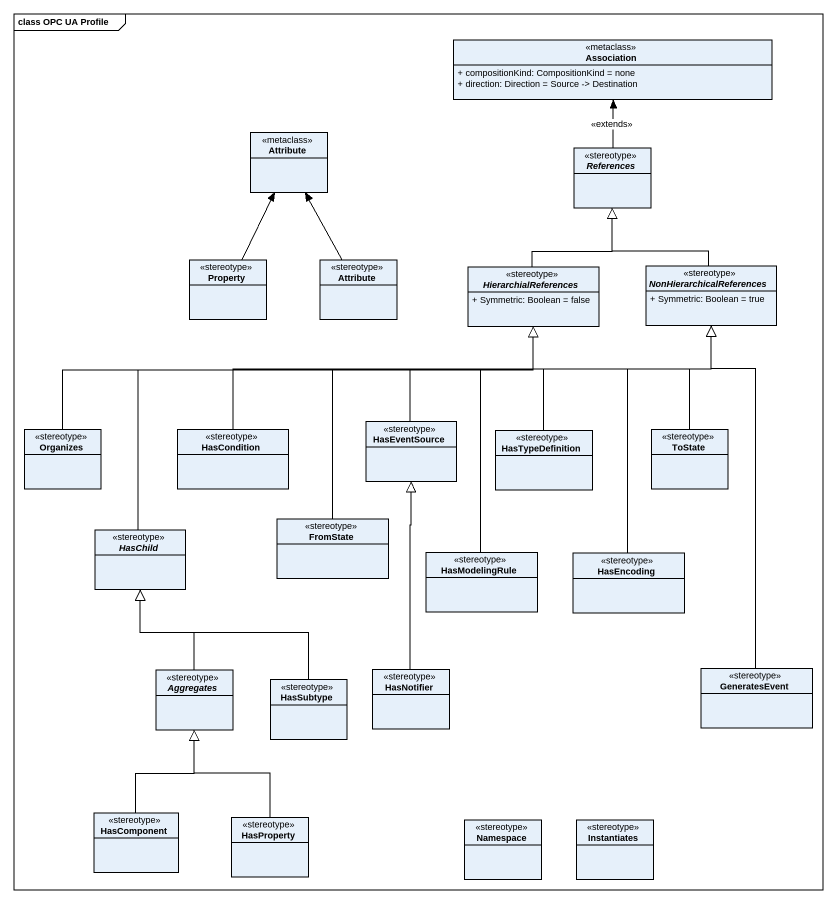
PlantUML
@startuml
mainframe class OPC UA Profile
hide circle
hide empty members
skinparam classAttributeIconSize 0
class Association <<metaclass>> {
  + compositionKind: CompositionKind = none
  + direction: Direction = Source -> Destination
}
class Attribute <<metaclass>>
abstract class References <<stereotype>>
class Property <<stereotype>>
class "Attribute" as Attribute_2 <<stereotype>>
abstract class HierarchialReferences <<stereotype>> {
  + Symmetric: Boolean = false
}
abstract class NonHierarchicalReferences <<stereotype>> {
  + Symmetric: Boolean = true
}
class Organizes <<stereotype>>
class HasCondition <<stereotype>>
class HasEventSource <<stereotype>>
class ToState <<stereotype>>
class HasTypeDefinition <<stereotype>>
abstract class HasChild <<stereotype>>
class FromState <<stereotype>>
class HasModelingRule <<stereotype>>
class HasEncoding <<stereotype>>
abstract class Aggregates <<stereotype>>
class HasSubtype <<stereotype>>
class HasNotifier <<stereotype>>
class GeneratesEvent <<stereotype>>
class HasComponent <<stereotype>>
class HasProperty <<stereotype>>
class "Namespace" as Namespace_ <<stereotype>>
class Instantiates <<stereotype>>
References -up-> Association : <<extends>>
Property -up-> Attribute
Attribute_2 -up-> Attribute
HierarchialReferences -up-|> References
NonHierarchicalReferences -up-|> References
Organizes -right-|> HierarchialReferences
HasCondition -right-|> NonHierarchicalReferences
HasEventSource -up-|> HierarchialReferences
ToState -up-|> NonHierarchicalReferences
HasTypeDefinition -up-|> NonHierarchicalReferences
HasChild -up-|> HierarchialReferences
FromState -up-|> NonHierarchicalReferences
HasModelingRule -up-|> NonHierarchicalReferences
HasEncoding -up-|> NonHierarchicalReferences
Aggregates -up-|> HasChild
HasSubtype -up-|> HasChild
HasNotifier -up-|> HasEventSource
GeneratesEvent -up-|> NonHierarchicalReferences
HasComponent -up-|> Aggregates
HasProperty -up-|> Aggregates
@enduml
